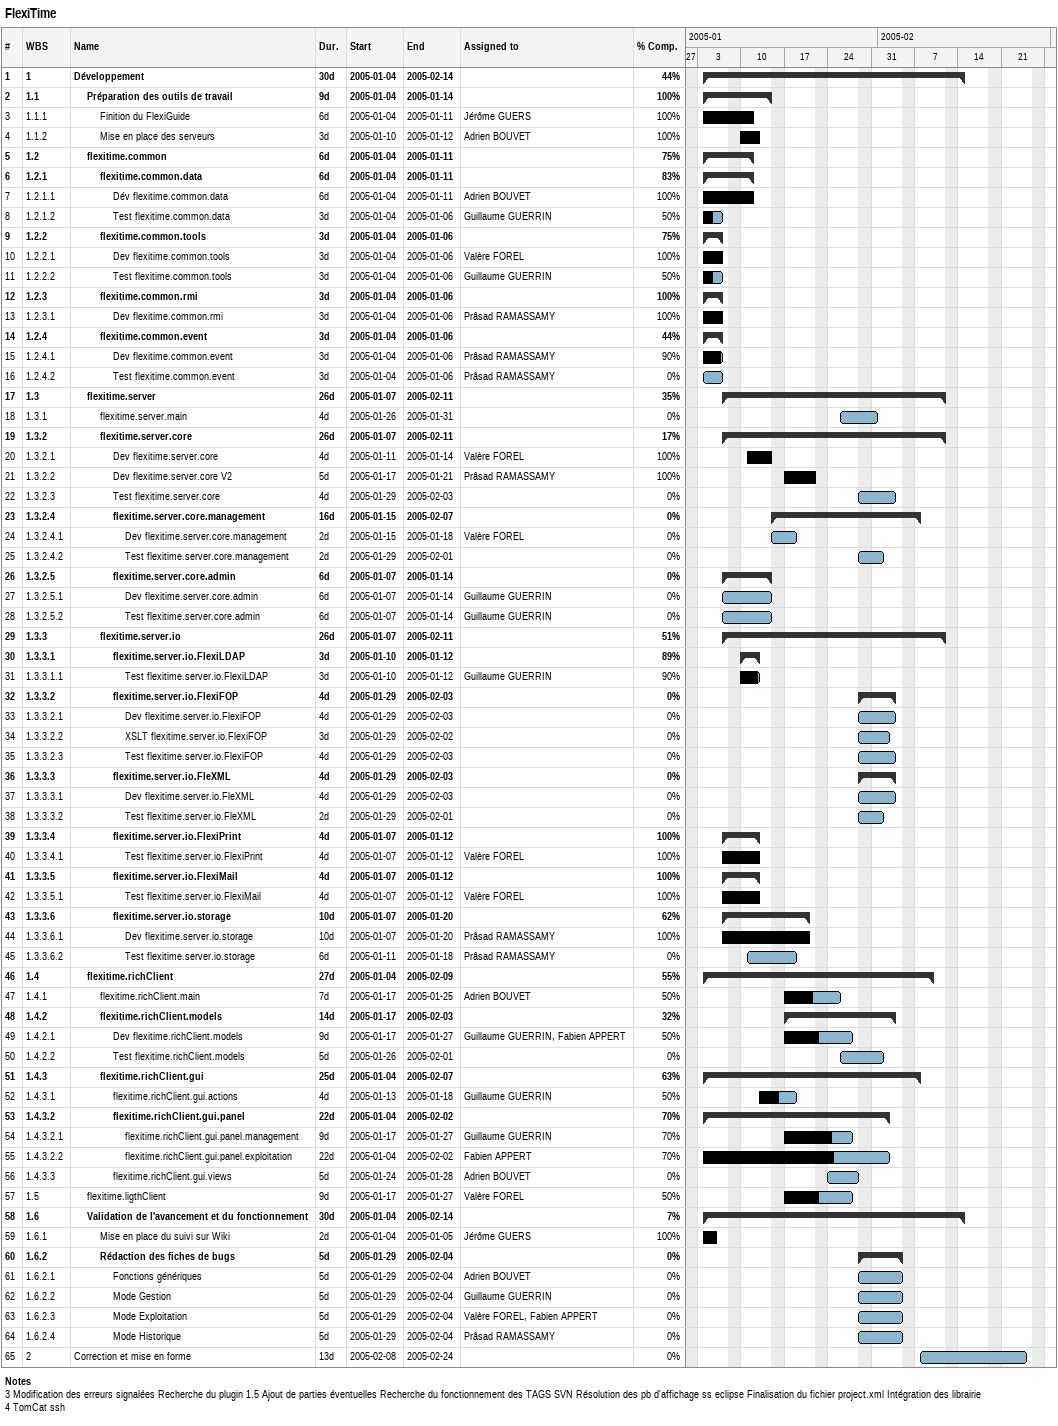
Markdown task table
FlexiTime

| ID | WBS | Task | Duration | Start | Finish | Resources | % complete |
|---|---|---|---|---|---|---|---|
| 1 | 1 | **Développement** | 30d | 2005-01-04 | 2005-02-14 |  | 44 |
| 2 | 1.1 | **Préparation des outils de travail** | 9d | 2005-01-04 | 2005-01-14 |  | 100 |
| 3 | 1.1.1 | Finition du FlexiGuide | 6d | 2005-01-04 | 2005-01-11 | Jérôme GUERS | 100 |
| 4 | 1.1.2 | Mise en place des serveurs | 3d | 2005-01-10 | 2005-01-12 | Adrien BOUVET | 100 |
| 5 | 1.2 | **flexitime.common** | 6d | 2005-01-04 | 2005-01-11 |  | 75 |
| 6 | 1.2.1 | **flexitime.common.data** | 6d | 2005-01-04 | 2005-01-11 |  | 83 |
| 7 | 1.2.1.1 | Dév flexitime.common.data | 6d | 2005-01-04 | 2005-01-11 | Adrien BOUVET | 100 |
| 8 | 1.2.1.2 | Test flexitime.common.data | 3d | 2005-01-04 | 2005-01-06 | Guillaume GUERRIN | 50 |
| 9 | 1.2.2 | **flexitime.common.tools** | 3d | 2005-01-04 | 2005-01-06 |  | 75 |
| 10 | 1.2.2.1 | Dev flexitime.common.tools | 3d | 2005-01-04 | 2005-01-06 | Valère FOREL | 100 |
| 11 | 1.2.2.2 | Test flexitime.common.tools | 3d | 2005-01-04 | 2005-01-06 | Guillaume GUERRIN | 50 |
| 12 | 1.2.3 | **flexitime.common.rmi** | 3d | 2005-01-04 | 2005-01-06 |  | 100 |
| 13 | 1.2.3.1 | Dev flexitime.common.rmi | 3d | 2005-01-04 | 2005-01-06 | Prâsad RAMASSAMY | 100 |
| 14 | 1.2.4 | **flexitime.common.event** | 3d | 2005-01-04 | 2005-01-06 |  | 44 |
| 15 | 1.2.4.1 | Dev flexitime.common.event | 3d | 2005-01-04 | 2005-01-06 | Prâsad RAMASSAMY | 90 |
| 16 | 1.2.4.2 | Test flexitime.common.event | 3d | 2005-01-04 | 2005-01-06 | Prâsad RAMASSAMY | 0 |
| 17 | 1.3 | **flexitime.server** | 26d | 2005-01-07 | 2005-02-11 |  | 35 |
| 18 | 1.3.1 | flexitime.server.main | 4d | 2005-01-26 | 2005-01-31 |  | 0 |
| 19 | 1.3.2 | **flexitime.server.core** | 26d | 2005-01-07 | 2005-02-11 |  | 17 |
| 20 | 1.3.2.1 | Dev flexitime.server.core | 4d | 2005-01-11 | 2005-01-14 | Valère FOREL | 100 |
| 21 | 1.3.2.2 | Dev flexitime.server.core V2 | 5d | 2005-01-17 | 2005-01-21 | Prâsad RAMASSAMY | 100 |
| 22 | 1.3.2.3 | Test flexitime.server.core | 4d | 2005-01-29 | 2005-02-03 |  | 0 |
| 23 | 1.3.2.4 | **flexitime.server.core.management** | 16d | 2005-01-15 | 2005-02-07 |  | 0 |
| 24 | 1.3.2.4.1 | Dev flexitime.server.core.management | 2d | 2005-01-15 | 2005-01-18 | Valère FOREL | 0 |
| 25 | 1.3.2.4.2 | Test flexitime.server.core.management | 2d | 2005-01-29 | 2005-02-01 |  | 0 |
| 26 | 1.3.2.5 | **flexitime.server.core.admin** | 6d | 2005-01-07 | 2005-01-14 |  | 0 |
| 27 | 1.3.2.5.1 | Dev flexitime.server.core.admin | 6d | 2005-01-07 | 2005-01-14 | Guillaume GUERRIN | 0 |
| 28 | 1.3.2.5.2 | Test flexitime.server.core.admin | 6d | 2005-01-07 | 2005-01-14 | Guillaume GUERRIN | 0 |
| 29 | 1.3.3 | **flexitime.server.io** | 26d | 2005-01-07 | 2005-02-11 |  | 51 |
| 30 | 1.3.3.1 | **flexitime.server.io.FlexiLDAP** | 3d | 2005-01-10 | 2005-01-12 |  | 89 |
| 31 | 1.3.3.1.1 | Test flexitime.server.io.FlexiLDAP | 3d | 2005-01-10 | 2005-01-12 | Guillaume GUERRIN | 90 |
| 32 | 1.3.3.2 | **flexitime.server.io.FlexiFOP** | 4d | 2005-01-29 | 2005-02-03 |  | 0 |
| 33 | 1.3.3.2.1 | Dev flexitime.server.io.FlexiFOP | 4d | 2005-01-29 | 2005-02-03 |  | 0 |
| 34 | 1.3.3.2.2 | XSLT flexitime.server.io.FlexiFOP | 3d | 2005-01-29 | 2005-02-02 |  | 0 |
| 35 | 1.3.3.2.3 | Test flexitime.server.io.FlexiFOP | 4d | 2005-01-29 | 2005-02-03 |  | 0 |
| 36 | 1.3.3.3 | **flexitime.server.io.FleXML** | 4d | 2005-01-29 | 2005-02-03 |  | 0 |
| 37 | 1.3.3.3.1 | Dev flexitime.server.io.FleXML | 4d | 2005-01-29 | 2005-02-03 |  | 0 |
| 38 | 1.3.3.3.2 | Test flexitime.server.io.FleXML | 2d | 2005-01-29 | 2005-02-01 |  | 0 |
| 39 | 1.3.3.4 | **flexitime.server.io.FlexiPrint** | 4d | 2005-01-07 | 2005-01-12 |  | 100 |
| 40 | 1.3.3.4.1 | Test flexitime.server.io.FlexiPrint | 4d | 2005-01-07 | 2005-01-12 | Valère FOREL | 100 |
| 41 | 1.3.3.5 | **flexitime.server.io.FlexiMail** | 4d | 2005-01-07 | 2005-01-12 |  | 100 |
| 42 | 1.3.3.5.1 | Test flexitime.server.io.FlexiMail | 4d | 2005-01-07 | 2005-01-12 | Valère FOREL | 100 |
| 43 | 1.3.3.6 | **flexitime.server.io.storage** | 10d | 2005-01-07 | 2005-01-20 |  | 62 |
| 44 | 1.3.3.6.1 | Dev flexitime.server.io.storage | 10d | 2005-01-07 | 2005-01-20 | Prâsad RAMASSAMY | 100 |
| 45 | 1.3.3.6.2 | Test flexitime.server.io.storage | 6d | 2005-01-11 | 2005-01-18 | Prâsad RAMASSAMY | 0 |
| 46 | 1.4 | **flexitime.richClient** | 27d | 2005-01-04 | 2005-02-09 |  | 55 |
| 47 | 1.4.1 | flexitime.richClient.main | 7d | 2005-01-17 | 2005-01-25 | Adrien BOUVET | 50 |
| 48 | 1.4.2 | **flexitime.richClient.models** | 14d | 2005-01-17 | 2005-02-03 |  | 32 |
| 49 | 1.4.2.1 | Dev flexitime.richClient.models | 9d | 2005-01-17 | 2005-01-27 | Guillaume GUERRIN, Fabien APPERT | 50 |
| 50 | 1.4.2.2 | Test flexitime.richClient.models | 5d | 2005-01-26 | 2005-02-01 |  | 0 |
| 51 | 1.4.3 | **flexitime.richClient.gui** | 25d | 2005-01-04 | 2005-02-07 |  | 63 |
| 52 | 1.4.3.1 | flexitime.richClient.gui.actions | 4d | 2005-01-13 | 2005-01-18 | Guillaume GUERRIN | 50 |
| 53 | 1.4.3.2 | **flexitime.richClient.gui.panel** | 22d | 2005-01-04 | 2005-02-02 |  | 70 |
| 54 | 1.4.3.2.1 | flexitime.richClient.gui.panel.management | 9d | 2005-01-17 | 2005-01-27 | Guillaume GUERRIN | 70 |
| 55 | 1.4.3.2.2 | flexitime.richClient.gui.panel.exploitation | 22d | 2005-01-04 | 2005-02-02 | Fabien APPERT | 70 |
| 56 | 1.4.3.3 | flexitime.richClient.gui.views | 5d | 2005-01-24 | 2005-01-28 | Adrien BOUVET | 0 |
| 57 | 1.5 | flexitime.ligthClient | 9d | 2005-01-17 | 2005-01-27 | Valère FOREL | 50 |
| 58 | 1.6 | **Validation de l'avancement et du fonctionnement** | 30d | 2005-01-04 | 2005-02-14 |  | 7 |
| 59 | 1.6.1 | Mise en place du suivi sur Wiki | 2d | 2005-01-04 | 2005-01-05 | Jérôme GUERS | 100 |
| 60 | 1.6.2 | **Rédaction des fiches de bugs** | 5d | 2005-01-29 | 2005-02-04 |  | 0 |
| 61 | 1.6.2.1 | Fonctions génériques | 5d | 2005-01-29 | 2005-02-04 | Adrien BOUVET | 0 |
| 62 | 1.6.2.2 | Mode Gestion | 5d | 2005-01-29 | 2005-02-04 | Guillaume GUERRIN | 0 |
| 63 | 1.6.2.3 | Mode Exploitation | 5d | 2005-01-29 | 2005-02-04 | Valère FOREL, Fabien APPERT | 0 |
| 64 | 1.6.2.4 | Mode Historique | 5d | 2005-01-29 | 2005-02-04 | Prâsad RAMASSAMY | 0 |
| 65 | 2 | Correction et mise en forme | 13d | 2005-02-08 | 2005-02-24 |  | 0 |

Notes
- 3: Modification des erreurs signalées Recherche du plugin 1.5 Ajout de parties éventuelles Recherche du fonctionnement des TAGS SVN Résolution des pb d'affichage ss eclipse Finalisation du fichier project.xml Intégration des librairie
- 4: TomCat ssh
